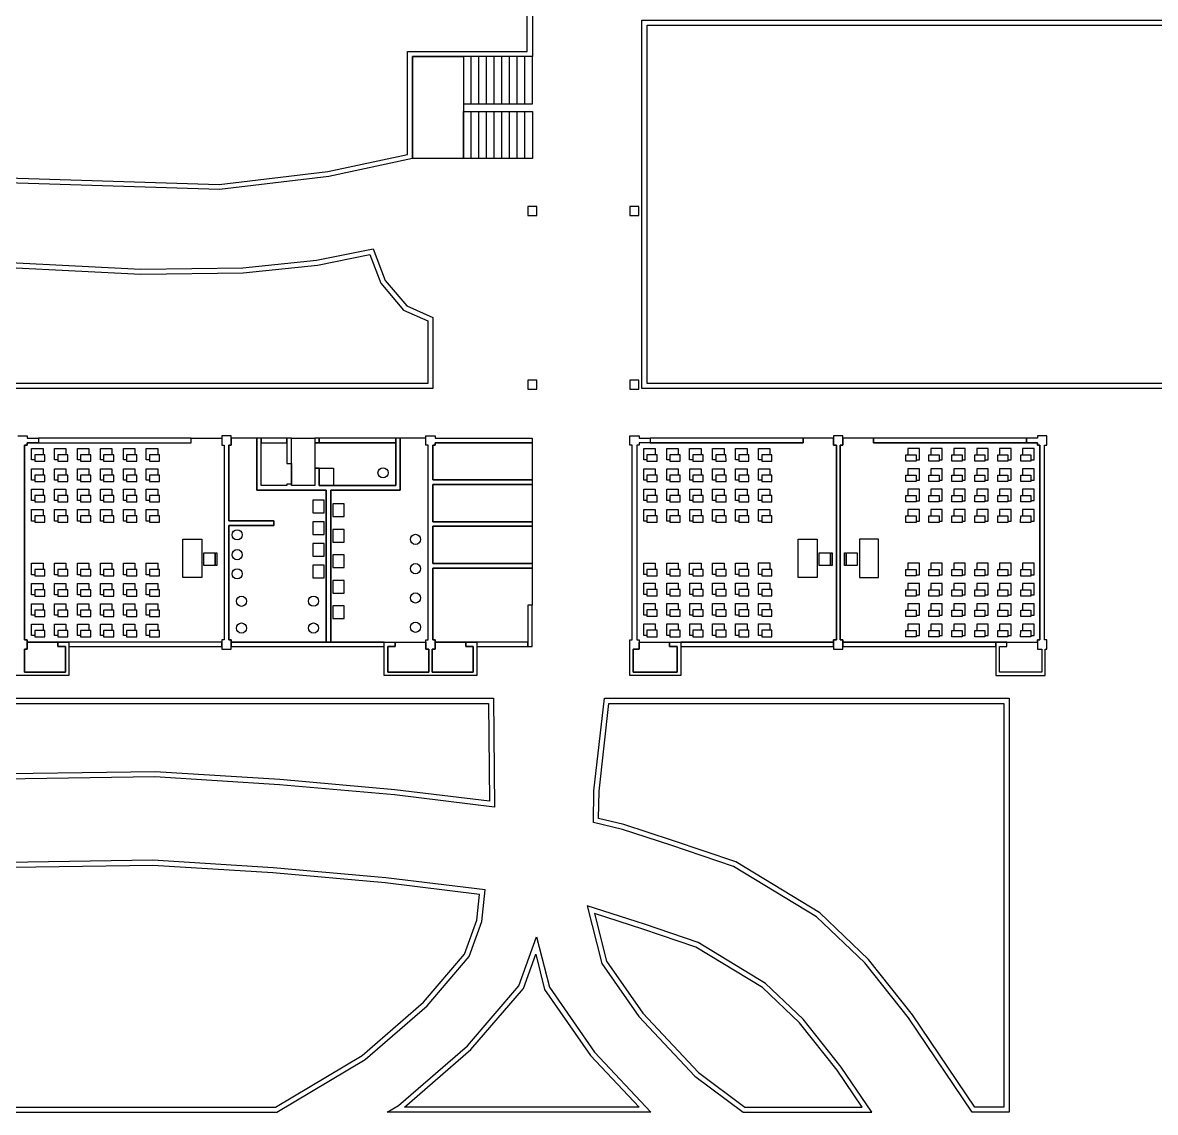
# Model space of a CAD drawing. Extents: x 1109 to 35175, y 5150 to 25743.
# Drawn here: x 19840 to 24284, y 11405 to 15679 of the extents above; entities that cross this region are included whole.
import ezdxf

# ---------------------------------------------------------------- set-up
doc = ezdxf.new("R2010")
doc.units = 0
doc.header["$MEASUREMENT"] = 0
for name, color, linetype in [('Chair', 142, 'CONTINUOUS'), ('Classrooms', 1, 'CONTINUOUS'), ('Furniture', 2, 'CONTINUOUS'), ('Stairs', 2, 'CONTINUOUS'), ('Storage', 40, 'CONTINUOUS'), ('Toilets', 40, 'CONTINUOUS'), ('Walls', 6, 'CONTINUOUS')]:
    doc.layers.add(name, color=color, linetype=linetype)

msp = doc.modelspace()

# ---------------------------------------------------------------- linework, layer by layer
at = {"layer": 'Chair'}
for points in [[(19887.1, 13964.6), (19874.6, 13964.6), (19874.6, 14009.6), (19919.6, 14009.6), (19919.6, 13984.6)], [(19977.1, 13964.6), (19964.6, 13964.6), (19964.6, 14009.6), (20009.6, 14009.6), (20009.6, 13984.6)], [(20067.1, 13964.6), (20054.6, 13964.6), (20054.6, 14009.6), (20099.6, 14009.6), (20099.6, 13984.6)], [(20157.1, 13964.6), (20144.6, 13964.6), (20144.6, 14009.6), (20189.6, 14009.6), (20189.6, 13984.6)], [(20247.1, 13964.6), (20234.6, 13964.6), (20234.6, 14009.6), (20279.6, 14009.6), (20279.6, 13984.6)], [(20337.1, 13964.6), (20324.6, 13964.6), (20324.6, 14009.6), (20369.6, 14009.6), (20369.6, 13984.6)], [(22289, 13964.6), (22276.5, 13964.6), (22276.5, 14009.6), (22321.5, 14009.6), (22321.5, 13984.6)], [(22379.1, 13964.6), (22366.5, 13964.6), (22366.5, 14009.6), (22411.5, 14009.6), (22411.5, 13984.6)], [(22469.1, 13964.6), (22456.5, 13964.6), (22456.5, 14009.6), (22501.5, 14009.6), (22501.5, 13984.6)], [(22559.1, 13964.6), (22546.5, 13964.6), (22546.5, 14009.6), (22591.5, 14009.6), (22591.5, 13984.6)], [(22649.1, 13964.6), (22636.5, 13964.6), (22636.5, 14009.6), (22681.5, 14009.6), (22681.5, 13984.6)], [(22739.1, 13964.6), (22726.5, 13964.6), (22726.5, 14009.6), (22771.5, 14009.6), (22771.5, 13984.6)], [(23345.2, 13964.5), (23357.7, 13964.5), (23357.7, 14009.5), (23312.7, 14009.5), (23312.7, 13984.5)], [(23435.2, 13964.5), (23447.7, 13964.5), (23447.7, 14009.5), (23402.7, 14009.5), (23402.7, 13984.5)], [(23525.2, 13964.5), (23537.7, 13964.5), (23537.7, 14009.5), (23492.7, 14009.5), (23492.7, 13984.5)], [(23615.2, 13964.5), (23627.7, 13964.5), (23627.7, 14009.5), (23582.7, 14009.5), (23582.7, 13984.5)], [(23705.2, 13964.5), (23717.7, 13964.5), (23717.7, 14009.5), (23672.7, 14009.5), (23672.7, 13984.5)], [(23795.2, 13964.6), (23807.7, 13964.6), (23807.7, 14009.6), (23762.7, 14009.6), (23762.7, 13984.6)], [(19887.1, 13884.6), (19874.6, 13884.6), (19874.6, 13929.6), (19919.6, 13929.6), (19919.6, 13904.6)], [(19977.1, 13884.6), (19964.6, 13884.6), (19964.6, 13929.6), (20009.6, 13929.6), (20009.6, 13904.6)], [(20067.1, 13884.6), (20054.6, 13884.6), (20054.6, 13929.6), (20099.6, 13929.6), (20099.6, 13904.6)], [(20157.1, 13884.6), (20144.6, 13884.6), (20144.6, 13929.6), (20189.6, 13929.6), (20189.6, 13904.6)], [(20247.1, 13884.6), (20234.6, 13884.6), (20234.6, 13929.6), (20279.6, 13929.6), (20279.6, 13904.6)], [(20337.1, 13884.6), (20324.6, 13884.6), (20324.6, 13929.6), (20369.6, 13929.6), (20369.6, 13904.6)], [(22289.1, 13884.7), (22276.6, 13884.7), (22276.6, 13929.7), (22321.6, 13929.7), (22321.6, 13904.7)], [(22379.1, 13884.6), (22366.6, 13884.6), (22366.6, 13929.6), (22411.6, 13929.6), (22411.6, 13904.6)], [(22469.1, 13884.6), (22456.6, 13884.6), (22456.6, 13929.6), (22501.6, 13929.6), (22501.6, 13904.6)], [(22559.1, 13884.6), (22546.6, 13884.6), (22546.6, 13929.6), (22591.6, 13929.6), (22591.6, 13904.6)], [(22649.1, 13884.6), (22636.6, 13884.6), (22636.6, 13929.6), (22681.6, 13929.6), (22681.6, 13904.6)], [(22739.1, 13884.6), (22726.6, 13884.6), (22726.6, 13929.6), (22771.6, 13929.6), (22771.6, 13904.6)], [(23345.2, 13884.5), (23357.7, 13884.5), (23357.7, 13929.5), (23312.7, 13929.5), (23312.7, 13904.5)], [(23435.2, 13884.5), (23447.7, 13884.5), (23447.7, 13929.5), (23402.7, 13929.5), (23402.7, 13904.5)], [(23525.2, 13884.5), (23537.7, 13884.5), (23537.7, 13929.5), (23492.7, 13929.5), (23492.7, 13904.5)], [(23615.2, 13884.5), (23627.7, 13884.5), (23627.7, 13929.5), (23582.7, 13929.5), (23582.7, 13904.5)], [(23705.2, 13884.5), (23717.7, 13884.5), (23717.7, 13929.5), (23672.7, 13929.5), (23672.7, 13904.5)], [(23795.2, 13884.7), (23807.7, 13884.7), (23807.7, 13929.7), (23762.7, 13929.7), (23762.7, 13904.7)], [(19887.1, 13804.6), (19874.6, 13804.6), (19874.6, 13849.6), (19919.6, 13849.6), (19919.6, 13824.6)], [(19977.1, 13804.6), (19964.6, 13804.6), (19964.6, 13849.6), (20009.6, 13849.6), (20009.6, 13824.6)], [(20067.1, 13804.6), (20054.6, 13804.6), (20054.6, 13849.6), (20099.6, 13849.6), (20099.6, 13824.6)], [(20157.1, 13804.6), (20144.6, 13804.6), (20144.6, 13849.6), (20189.6, 13849.6), (20189.6, 13824.6)], [(20247.1, 13804.6), (20234.6, 13804.6), (20234.6, 13849.6), (20279.6, 13849.6), (20279.6, 13824.6)], [(20337.1, 13804.6), (20324.6, 13804.6), (20324.6, 13849.6), (20369.6, 13849.6), (20369.6, 13824.6)], [(22289.1, 13804.7), (22276.6, 13804.7), (22276.6, 13849.7), (22321.6, 13849.7), (22321.6, 13824.7)], [(22379.1, 13804.6), (22366.6, 13804.6), (22366.6, 13849.6), (22411.6, 13849.6), (22411.6, 13824.6)], [(22469.1, 13804.6), (22456.6, 13804.6), (22456.6, 13849.6), (22501.6, 13849.6), (22501.6, 13824.6)], [(22559.1, 13804.6), (22546.6, 13804.6), (22546.6, 13849.6), (22591.6, 13849.6), (22591.6, 13824.6)], [(22649.1, 13804.6), (22636.6, 13804.6), (22636.6, 13849.6), (22681.6, 13849.6), (22681.6, 13824.6)], [(22739.1, 13804.6), (22726.6, 13804.6), (22726.6, 13849.6), (22771.6, 13849.6), (22771.6, 13824.6)], [(23345.2, 13804.5), (23357.7, 13804.5), (23357.7, 13849.5), (23312.7, 13849.5), (23312.7, 13824.5)], [(23435.2, 13804.5), (23447.7, 13804.5), (23447.7, 13849.5), (23402.7, 13849.5), (23402.7, 13824.5)], [(23525.2, 13804.5), (23537.7, 13804.5), (23537.7, 13849.5), (23492.7, 13849.5), (23492.7, 13824.5)], [(23615.2, 13804.5), (23627.7, 13804.5), (23627.7, 13849.5), (23582.7, 13849.5), (23582.7, 13824.5)], [(23705.2, 13804.5), (23717.7, 13804.5), (23717.7, 13849.5), (23672.7, 13849.5), (23672.7, 13824.5)], [(23795.2, 13804.7), (23807.7, 13804.7), (23807.7, 13849.7), (23762.7, 13849.7), (23762.7, 13824.7)], [(19887.1, 13724.6), (19874.6, 13724.6), (19874.6, 13769.6), (19919.6, 13769.6), (19919.6, 13744.6)], [(19977.1, 13724.6), (19964.6, 13724.6), (19964.6, 13769.6), (20009.6, 13769.6), (20009.6, 13744.6)], [(20067.1, 13724.6), (20054.6, 13724.6), (20054.6, 13769.6), (20099.6, 13769.6), (20099.6, 13744.6)], [(20157.1, 13724.6), (20144.6, 13724.6), (20144.6, 13769.6), (20189.6, 13769.6), (20189.6, 13744.6)], [(20247.1, 13724.6), (20234.6, 13724.6), (20234.6, 13769.6), (20279.6, 13769.6), (20279.6, 13744.6)], [(20337.1, 13724.6), (20324.6, 13724.6), (20324.6, 13769.6), (20369.6, 13769.6), (20369.6, 13744.6)], [(22289.1, 13724.7), (22276.6, 13724.7), (22276.6, 13769.7), (22321.6, 13769.7), (22321.6, 13744.7)], [(22379.1, 13724.6), (22366.6, 13724.6), (22366.6, 13769.6), (22411.6, 13769.6), (22411.6, 13744.6)], [(22469.1, 13724.6), (22456.6, 13724.6), (22456.6, 13769.6), (22501.6, 13769.6), (22501.6, 13744.6)], [(22559.1, 13724.6), (22546.6, 13724.6), (22546.6, 13769.6), (22591.6, 13769.6), (22591.6, 13744.6)], [(22649.1, 13724.6), (22636.6, 13724.6), (22636.6, 13769.6), (22681.6, 13769.6), (22681.6, 13744.6)], [(22739.1, 13724.6), (22726.6, 13724.6), (22726.6, 13769.6), (22771.6, 13769.6), (22771.6, 13744.6)], [(23345.1, 13724.5), (23357.7, 13724.5), (23357.7, 13769.5), (23312.7, 13769.5), (23312.7, 13744.5)], [(23435.1, 13724.5), (23447.7, 13724.5), (23447.7, 13769.5), (23402.7, 13769.5), (23402.7, 13744.5)], [(23525.1, 13724.5), (23537.7, 13724.5), (23537.7, 13769.5), (23492.7, 13769.5), (23492.7, 13744.5)], [(23615.1, 13724.5), (23627.7, 13724.5), (23627.7, 13769.5), (23582.7, 13769.5), (23582.7, 13744.5)], [(23705.1, 13724.5), (23717.7, 13724.5), (23717.7, 13769.5), (23672.7, 13769.5), (23672.7, 13744.5)], [(23795.1, 13724.7), (23807.7, 13724.7), (23807.7, 13769.7), (23762.7, 13769.7), (23762.7, 13744.7)], [(19887.1, 13514.1), (19874.6, 13514.1), (19874.6, 13559.1), (19919.6, 13559.1), (19919.6, 13534.1)], [(19977.1, 13514.1), (19964.6, 13514.1), (19964.6, 13559.1), (20009.6, 13559.1), (20009.6, 13534.1)], [(20067.1, 13514.1), (20054.6, 13514.1), (20054.6, 13559.1), (20099.6, 13559.1), (20099.6, 13534.1)], [(20157.1, 13514.1), (20144.6, 13514.1), (20144.6, 13559.1), (20189.6, 13559.1), (20189.6, 13534.1)], [(20247.1, 13514.1), (20234.6, 13514.1), (20234.6, 13559.1), (20279.6, 13559.1), (20279.6, 13534.1)], [(20337.1, 13514.2), (20324.6, 13514.2), (20324.6, 13559.2), (20369.6, 13559.2), (20369.6, 13534.2)], [(22289.1, 13515), (22276.5, 13515), (22276.5, 13560), (22321.5, 13560), (22321.5, 13535)], [(22379.1, 13515), (22366.5, 13515), (22366.5, 13560), (22411.5, 13560), (22411.5, 13535)], [(22469.1, 13515), (22456.5, 13515), (22456.5, 13560), (22501.5, 13560), (22501.5, 13535)], [(22559.1, 13515), (22546.5, 13515), (22546.5, 13560), (22591.5, 13560), (22591.5, 13535)], [(22649.1, 13515), (22636.5, 13515), (22636.5, 13560), (22681.5, 13560), (22681.5, 13535)], [(22739.1, 13515.1), (22726.5, 13515.1), (22726.5, 13560.1), (22771.5, 13560.1), (22771.5, 13535.1)], [(23345.2, 13514.1), (23357.7, 13514.1), (23357.7, 13559.1), (23312.7, 13559.1), (23312.7, 13534.1)], [(23435.2, 13514.1), (23447.7, 13514.1), (23447.7, 13559.1), (23402.7, 13559.1), (23402.7, 13534.1)], [(23525.2, 13514.1), (23537.7, 13514.1), (23537.7, 13559.1), (23492.7, 13559.1), (23492.7, 13534.1)], [(23615.2, 13514.1), (23627.7, 13514.1), (23627.7, 13559.1), (23582.7, 13559.1), (23582.7, 13534.1)], [(23705.2, 13514), (23717.7, 13514), (23717.7, 13559), (23672.7, 13559), (23672.7, 13534.1)], [(23795.2, 13514), (23807.7, 13514), (23807.7, 13559), (23762.7, 13559), (23762.7, 13534)], [(19887.1, 13435.1), (19874.6, 13435.1), (19874.6, 13480.1), (19919.6, 13480.1), (19919.6, 13455.1)], [(19977.1, 13435.1), (19964.6, 13435.1), (19964.6, 13480.1), (20009.6, 13480.1), (20009.6, 13455.1)], [(20067.1, 13435.1), (20054.6, 13435.1), (20054.6, 13480.1), (20099.6, 13480.1), (20099.6, 13455.1)], [(20157.1, 13435.1), (20144.6, 13435.1), (20144.6, 13480.1), (20189.6, 13480.1), (20189.6, 13455.1)], [(20247.1, 13435.1), (20234.6, 13435.1), (20234.6, 13480.1), (20279.6, 13480.1), (20279.6, 13455.1)], [(20337.1, 13435.1), (20324.6, 13435.1), (20324.6, 13480.1), (20369.6, 13480.1), (20369.6, 13455.1)], [(22289.1, 13436), (22276.6, 13436), (22276.6, 13481), (22321.6, 13481), (22321.6, 13456)], [(22379.1, 13436), (22366.6, 13436), (22366.6, 13481), (22411.6, 13481), (22411.6, 13456)], [(22469.1, 13436), (22456.6, 13436), (22456.6, 13481), (22501.6, 13481), (22501.6, 13456)], [(22559.1, 13436), (22546.6, 13436), (22546.6, 13481), (22591.6, 13481), (22591.6, 13456)], [(22649.1, 13436), (22636.6, 13436), (22636.6, 13481), (22681.6, 13481), (22681.6, 13456)], [(22739.1, 13436), (22726.6, 13436), (22726.6, 13481), (22771.6, 13481), (22771.6, 13456)], [(23345.2, 13435), (23357.7, 13435), (23357.7, 13480), (23312.7, 13480), (23312.7, 13455)], [(23435.2, 13435), (23447.7, 13435), (23447.7, 13480), (23402.7, 13480), (23402.7, 13455)], [(23525.2, 13435), (23537.7, 13435), (23537.7, 13480), (23492.7, 13480), (23492.7, 13455)], [(23615.2, 13435), (23627.7, 13435), (23627.7, 13480), (23582.7, 13480), (23582.7, 13455)], [(23705.2, 13435), (23717.7, 13435), (23717.7, 13480), (23672.7, 13480), (23672.7, 13455)], [(23795.2, 13435), (23807.7, 13435), (23807.7, 13480), (23762.7, 13480), (23762.7, 13455)], [(19887.1, 13355.1), (19874.6, 13355.1), (19874.6, 13400.1), (19919.6, 13400.1), (19919.6, 13375.1)], [(19977.1, 13355.1), (19964.6, 13355.1), (19964.6, 13400.1), (20009.6, 13400.1), (20009.6, 13375.1)], [(20067.1, 13355.1), (20054.6, 13355.1), (20054.6, 13400.1), (20099.6, 13400.1), (20099.6, 13375.1)], [(20157.1, 13355.1), (20144.6, 13355.1), (20144.6, 13400.1), (20189.6, 13400.1), (20189.6, 13375.1)], [(20247.1, 13355.1), (20234.6, 13355.1), (20234.6, 13400.1), (20279.6, 13400.1), (20279.6, 13375.1)], [(20337.1, 13355.1), (20324.6, 13355.1), (20324.6, 13400.1), (20369.6, 13400.1), (20369.6, 13375.1)], [(22289.1, 13356), (22276.6, 13356), (22276.6, 13401), (22321.6, 13401), (22321.6, 13376)], [(22379.1, 13356), (22366.6, 13356), (22366.6, 13401), (22411.6, 13401), (22411.6, 13376)], [(22469.1, 13356), (22456.6, 13356), (22456.6, 13401), (22501.6, 13401), (22501.6, 13376)], [(22559.1, 13356), (22546.6, 13356), (22546.6, 13401), (22591.6, 13401), (22591.6, 13376)], [(22649.1, 13356), (22636.6, 13356), (22636.6, 13401), (22681.6, 13401), (22681.6, 13376)], [(22739.1, 13356), (22726.6, 13356), (22726.6, 13401), (22771.6, 13401), (22771.6, 13376)], [(23345.2, 13355), (23357.7, 13355), (23357.7, 13400), (23312.7, 13400), (23312.7, 13375)], [(23435.2, 13355), (23447.7, 13355), (23447.7, 13400), (23402.7, 13400), (23402.7, 13375)], [(23525.2, 13355), (23537.7, 13355), (23537.7, 13400), (23492.7, 13400), (23492.7, 13375)], [(23615.2, 13355), (23627.7, 13355), (23627.7, 13400), (23582.7, 13400), (23582.7, 13375)], [(23705.2, 13355), (23717.7, 13355), (23717.7, 13400), (23672.7, 13400), (23672.7, 13375)], [(23795.2, 13355), (23807.7, 13355), (23807.7, 13400), (23762.7, 13400), (23762.7, 13375)], [(19887.1, 13275.1), (19874.6, 13275.1), (19874.6, 13320.1), (19919.6, 13320.1), (19919.6, 13295.1)], [(19977.1, 13275.1), (19964.6, 13275.1), (19964.6, 13320.1), (20009.6, 13320.1), (20009.6, 13295.1)], [(20067.1, 13275.1), (20054.6, 13275.1), (20054.6, 13320.1), (20099.6, 13320.1), (20099.6, 13295.1)], [(20157.1, 13275.1), (20144.6, 13275.1), (20144.6, 13320.1), (20189.6, 13320.1), (20189.6, 13295.1)], [(20247.1, 13275.1), (20234.6, 13275.1), (20234.6, 13320.1), (20279.6, 13320.1), (20279.6, 13295.1)], [(20337.1, 13275.1), (20324.6, 13275.1), (20324.6, 13320.1), (20369.6, 13320.1), (20369.6, 13295.1)], [(22289.1, 13276), (22276.6, 13276), (22276.6, 13321), (22321.6, 13321), (22321.6, 13296)], [(22379.1, 13276), (22366.6, 13276), (22366.6, 13321), (22411.6, 13321), (22411.6, 13296)], [(22469.1, 13276), (22456.6, 13276), (22456.6, 13321), (22501.6, 13321), (22501.6, 13296)], [(22559.1, 13276), (22546.6, 13276), (22546.6, 13321), (22591.6, 13321), (22591.6, 13296)], [(22649.1, 13276), (22636.6, 13276), (22636.6, 13321), (22681.6, 13321), (22681.6, 13296)], [(22739.1, 13276), (22726.6, 13276), (22726.6, 13321), (22771.6, 13321), (22771.6, 13296)], [(23345.1, 13275), (23357.7, 13275), (23357.7, 13320), (23312.7, 13320), (23312.7, 13295)], [(23435.1, 13275), (23447.7, 13275), (23447.7, 13320), (23402.7, 13320), (23402.7, 13295)], [(23525.1, 13275), (23537.7, 13275), (23537.7, 13320), (23492.7, 13320), (23492.7, 13295)], [(23615.1, 13275), (23627.7, 13275), (23627.7, 13320), (23582.7, 13320), (23582.7, 13295)], [(23705.1, 13275), (23717.7, 13275), (23717.7, 13320), (23672.7, 13320), (23672.7, 13295)], [(23795.1, 13275), (23807.7, 13275), (23807.7, 13320), (23762.7, 13320), (23762.7, 13295)]]:
    msp.add_lwpolyline(points, dxfattribs=at)
for points in [[(20551, 13600.2), (20593.2, 13600.2), (20593.2, 13549.9), (20551, 13549.9)], [(20596.1, 13600.3), (20601.5, 13600.3), (20601.5, 13549.9), (20596.1, 13549.9)], [(22965, 13600.2), (23007.2, 13600.2), (23007.2, 13549.9), (22965, 13549.9)], [(23010.2, 13600.2), (23015.5, 13600.2), (23015.5, 13549.9), (23010.2, 13549.9)], [(23063.6, 13600.2), (23068.9, 13600.2), (23068.9, 13549.9), (23063.6, 13549.9)], [(23071.9, 13600.2), (23114.1, 13600.2), (23114.1, 13549.9), (23071.9, 13549.9)]]:
    msp.add_lwpolyline(points, close=True, dxfattribs=at)
at = {"layer": 'Classrooms'}
for points in [[(20501.3, 14032), (20501.3, 14050), (20621.3, 14050), (20621.3, 14022.6), (20630.6, 14022.6), (20630.6, 13259.2), (20621.3, 13259.2), (20621.3, 13249.9), (19857.8, 13249.9), (19857.8, 13259.2), (19846.6, 13259.2), (19846.6, 14022.6), (19857.8, 14022.6), (19857.8, 14032), (20501.3, 14032)], [(23021.3, 13249.9), (23021.3, 13259.2), (23032.5, 13259.2), (23032.5, 14022.7), (23021.3, 14022.7), (23021.3, 14050), (22901.3, 14050), (22901.3, 14032), (22257.8, 14032), (22257.8, 14022.7), (22248.6, 14022.7), (22248.6, 13259.2), (22257.8, 13259.2), (22257.8, 13249.9), (23021.3, 13249.9)], [(23057.8, 13249.9), (23821.2, 13249.9), (23821.2, 13259.2), (23830.5, 13259.2), (23830.5, 14022.6), (23821.3, 14022.6), (23821.3, 14032), (23177.8, 14032), (23177.8, 14050), (23057.8, 14050), (23057.8, 14022.6), (23046.6, 14022.6), (23046.6, 13259.2), (23057.8, 13259.2), (23057.8, 13249.9)]]:
    msp.add_lwpolyline(points, dxfattribs=at)
at = {"layer": 'Furniture'}
for points in [[(19887.1, 13959.6), (19927.1, 13959.6), (19927.1, 13984.6), (19887.1, 13984.6)], [(19977.1, 13959.6), (20017.1, 13959.6), (20017.1, 13984.6), (19977.1, 13984.6)], [(20067.1, 13959.6), (20107.1, 13959.6), (20107.1, 13984.6), (20067.1, 13984.6)], [(20157.1, 13959.6), (20197.1, 13959.6), (20197.1, 13984.6), (20157.1, 13984.6)], [(20247.1, 13959.6), (20287.1, 13959.6), (20287.1, 13984.6), (20247.1, 13984.6)], [(20337.1, 13959.6), (20377.1, 13959.6), (20377.1, 13984.6), (20337.1, 13984.6)], [(22289.1, 13959.6), (22329.1, 13959.6), (22329, 13984.6), (22289.1, 13984.6)], [(22379.1, 13959.6), (22419.1, 13959.6), (22419, 13984.6), (22379.1, 13984.6)], [(22469.1, 13959.6), (22509.1, 13959.6), (22509, 13984.6), (22469.1, 13984.6)], [(22559.1, 13959.6), (22599.1, 13959.6), (22599, 13984.6), (22559.1, 13984.6)], [(22649.1, 13959.6), (22689.1, 13959.6), (22689, 13984.6), (22649.1, 13984.6)], [(22739.1, 13959.6), (22779.1, 13959.6), (22779, 13984.6), (22739.1, 13984.6)], [(23345.2, 13959.5), (23305.2, 13959.5), (23305.2, 13984.5), (23345.2, 13984.5)], [(23435.2, 13959.5), (23395.2, 13959.5), (23395.2, 13984.5), (23435.2, 13984.5)], [(23525.2, 13959.5), (23485.2, 13959.5), (23485.2, 13984.5), (23525.2, 13984.5)], [(23615.2, 13959.5), (23575.2, 13959.5), (23575.2, 13984.5), (23615.2, 13984.5)], [(23705.2, 13959.5), (23665.2, 13959.5), (23665.2, 13984.5), (23705.2, 13984.5)], [(23795.2, 13959.5), (23755.2, 13959.5), (23755.2, 13984.5), (23795.2, 13984.5)], [(19887.1, 13879.6), (19927.1, 13879.6), (19927.1, 13904.6), (19887.1, 13904.6)], [(19977.1, 13879.6), (20017.1, 13879.6), (20017.1, 13904.6), (19977.1, 13904.6)], [(20067.1, 13879.6), (20107.1, 13879.6), (20107.1, 13904.6), (20067.1, 13904.6)], [(20157.1, 13879.6), (20197.1, 13879.6), (20197.1, 13904.6), (20157.1, 13904.6)], [(20247.1, 13879.6), (20287.1, 13879.6), (20287.1, 13904.6), (20247.1, 13904.6)], [(20337.1, 13879.6), (20377.1, 13879.6), (20377.1, 13904.6), (20337.1, 13904.6)], [(22289.1, 13879.6), (22329.1, 13879.6), (22329.1, 13904.6), (22289.1, 13904.6)], [(22379.1, 13879.6), (22419.1, 13879.6), (22419.1, 13904.6), (22379.1, 13904.6)], [(22469.1, 13879.6), (22509.1, 13879.6), (22509.1, 13904.6), (22469.1, 13904.6)], [(22559.1, 13879.6), (22599.1, 13879.6), (22599.1, 13904.6), (22559.1, 13904.6)], [(22649.1, 13879.6), (22689.1, 13879.6), (22689.1, 13904.6), (22649.1, 13904.6)], [(22739.1, 13879.6), (22779.1, 13879.6), (22779.1, 13904.6), (22739.1, 13904.6)], [(23345.2, 13879.5), (23305.2, 13879.5), (23305.2, 13904.5), (23345.2, 13904.5)], [(23435.2, 13879.5), (23395.2, 13879.5), (23395.2, 13904.5), (23435.2, 13904.5)], [(23525.2, 13879.5), (23485.2, 13879.5), (23485.2, 13904.5), (23525.2, 13904.5)], [(23615.2, 13879.5), (23575.2, 13879.5), (23575.2, 13904.5), (23615.2, 13904.5)], [(23705.2, 13879.5), (23665.2, 13879.5), (23665.2, 13904.5), (23705.2, 13904.5)], [(23795.2, 13879.5), (23755.2, 13879.5), (23755.2, 13904.5), (23795.2, 13904.5)], [(19887.1, 13799.6), (19927.1, 13799.6), (19927.1, 13824.6), (19887.1, 13824.6)], [(19977.1, 13799.6), (20017.1, 13799.6), (20017.1, 13824.6), (19977.1, 13824.6)], [(20067.1, 13799.6), (20107.1, 13799.6), (20107.1, 13824.6), (20067.1, 13824.6)], [(20157.1, 13799.6), (20197.1, 13799.6), (20197.1, 13824.6), (20157.1, 13824.6)], [(20247.1, 13799.6), (20287.1, 13799.6), (20287.1, 13824.6), (20247.1, 13824.6)], [(20337.1, 13799.6), (20377.1, 13799.6), (20377.1, 13824.6), (20337.1, 13824.6)], [(22289.1, 13799.6), (22329.1, 13799.6), (22329.1, 13824.6), (22289.1, 13824.6)], [(22379.1, 13799.6), (22419.1, 13799.6), (22419.1, 13824.6), (22379.1, 13824.6)], [(22469.1, 13799.6), (22509.1, 13799.6), (22509.1, 13824.6), (22469.1, 13824.6)], [(22559.1, 13799.6), (22599.1, 13799.6), (22599.1, 13824.6), (22559.1, 13824.6)], [(22649.1, 13799.6), (22689.1, 13799.6), (22689.1, 13824.6), (22649.1, 13824.6)], [(22739.1, 13799.6), (22779.1, 13799.6), (22779.1, 13824.6), (22739.1, 13824.6)], [(23345.2, 13799.5), (23305.2, 13799.5), (23305.2, 13824.5), (23345.2, 13824.5)], [(23435.2, 13799.5), (23395.2, 13799.5), (23395.2, 13824.5), (23435.2, 13824.5)], [(23525.2, 13799.5), (23485.2, 13799.5), (23485.2, 13824.5), (23525.2, 13824.5)], [(23615.2, 13799.5), (23575.2, 13799.5), (23575.2, 13824.5), (23615.2, 13824.5)], [(23705.2, 13799.5), (23665.2, 13799.5), (23665.2, 13824.5), (23705.2, 13824.5)], [(23795.2, 13799.5), (23755.2, 13799.5), (23755.2, 13824.5), (23795.2, 13824.5)], [(19887.1, 13719.6), (19927.1, 13719.6), (19927.1, 13744.6), (19887.1, 13744.6)], [(19977.1, 13719.6), (20017.1, 13719.6), (20017.1, 13744.6), (19977.1, 13744.6)], [(20067.1, 13719.6), (20107.1, 13719.6), (20107.1, 13744.6), (20067.1, 13744.6)], [(20157.1, 13719.6), (20197.1, 13719.6), (20197.1, 13744.6), (20157.1, 13744.6)], [(20247.1, 13719.6), (20287.1, 13719.6), (20287.1, 13744.6), (20247.1, 13744.6)], [(20337.1, 13719.6), (20377.1, 13719.6), (20377.1, 13744.6), (20337.1, 13744.6)], [(22289.1, 13719.6), (22329.1, 13719.6), (22329.1, 13744.6), (22289.1, 13744.6)], [(22379.1, 13719.6), (22419.1, 13719.6), (22419.1, 13744.6), (22379.1, 13744.6)], [(22469.1, 13719.6), (22509.1, 13719.6), (22509.1, 13744.6), (22469.1, 13744.6)], [(22559.1, 13719.6), (22599.1, 13719.6), (22599.1, 13744.6), (22559.1, 13744.6)], [(22649.1, 13719.6), (22689.1, 13719.6), (22689.1, 13744.6), (22649.1, 13744.6)], [(22739.1, 13719.6), (22779.1, 13719.6), (22779.1, 13744.6), (22739.1, 13744.6)], [(23345.1, 13719.5), (23305.2, 13719.5), (23305.2, 13744.5), (23345.1, 13744.5)], [(23435.1, 13719.5), (23395.1, 13719.5), (23395.2, 13744.5), (23435.1, 13744.5)], [(23525.1, 13719.5), (23485.1, 13719.5), (23485.2, 13744.5), (23525.1, 13744.5)], [(23615.1, 13719.5), (23575.1, 13719.5), (23575.2, 13744.5), (23615.1, 13744.5)], [(23705.1, 13719.5), (23665.1, 13719.5), (23665.2, 13744.5), (23705.1, 13744.5)], [(23795.1, 13719.5), (23755.1, 13719.5), (23755.2, 13744.5), (23795.1, 13744.5)], [(20542.8, 13503.1), (20467.8, 13503.1), (20467.8, 13653.1), (20542.8, 13653.1)], [(22956.9, 13503.1), (22881.9, 13503.1), (22881.9, 13653.1), (22956.9, 13653.1)], [(23122.3, 13503.1), (23197.3, 13503.1), (23197.3, 13653.1), (23122.3, 13653.1)], [(19887.1, 13509.1), (19927.1, 13509.1), (19927.1, 13534.1), (19887.1, 13534.1)], [(19977.1, 13509.1), (20017.1, 13509.1), (20017.1, 13534.1), (19977.1, 13534.1)], [(20067.1, 13509.1), (20107.1, 13509.1), (20107.1, 13534.1), (20067.1, 13534.1)], [(20157.1, 13509.1), (20197.1, 13509.1), (20197.1, 13534.1), (20157.1, 13534.1)], [(20247.1, 13509.1), (20287.1, 13509.1), (20287.1, 13534.1), (20247.1, 13534.1)], [(20337.1, 13509.2), (20377.1, 13509.2), (20377.1, 13534.2), (20337.1, 13534.2)], [(22289.1, 13510), (22329.1, 13510), (22329.1, 13535), (22289.1, 13535)], [(22379.1, 13510), (22419.1, 13510), (22419.1, 13535), (22379.1, 13535)], [(22469.1, 13510), (22509.1, 13510), (22509.1, 13535), (22469.1, 13535)], [(22559.1, 13510), (22599.1, 13510), (22599.1, 13535), (22559.1, 13535)], [(22649.1, 13510), (22689.1, 13510), (22689.1, 13535), (22649.1, 13535)], [(22739.1, 13510.1), (22779.1, 13510.1), (22779.1, 13535.1), (22739.1, 13535.1)], [(23345.2, 13509.1), (23305.2, 13509.1), (23305.2, 13534.1), (23345.2, 13534.1)], [(23435.2, 13509.1), (23395.2, 13509.1), (23395.2, 13534.1), (23435.2, 13534.1)], [(23525.2, 13509.1), (23485.2, 13509.1), (23485.2, 13534.1), (23525.2, 13534.1)], [(23615.2, 13509.1), (23575.2, 13509.1), (23575.2, 13534.1), (23615.2, 13534.1)], [(23705.2, 13509.1), (23665.2, 13509.1), (23665.2, 13534.1), (23705.2, 13534.1)], [(23795.2, 13509), (23755.2, 13509), (23755.2, 13534), (23795.2, 13534)], [(19887.1, 13430.1), (19927.1, 13430.1), (19927.1, 13455.1), (19887.1, 13455.1)], [(19977.1, 13430.1), (20017.1, 13430.1), (20017.1, 13455.1), (19977.1, 13455.1)], [(20067.1, 13430.1), (20107.1, 13430.1), (20107.1, 13455.1), (20067.1, 13455.1)], [(20157.1, 13430.1), (20197.1, 13430.1), (20197.1, 13455.1), (20157.1, 13455.1)], [(20247.1, 13430.1), (20287.1, 13430.1), (20287.1, 13455.1), (20247.1, 13455.1)], [(20337.1, 13430.1), (20377.1, 13430.1), (20377.1, 13455.1), (20337.1, 13455.1)], [(22289.1, 13431), (22329.1, 13431), (22329.1, 13456), (22289.1, 13456)], [(22379.1, 13431), (22419.1, 13431), (22419.1, 13456), (22379.1, 13456)], [(22469.1, 13431), (22509.1, 13431), (22509.1, 13456), (22469.1, 13456)], [(22559.1, 13431), (22599.1, 13431), (22599.1, 13456), (22559.1, 13456)], [(22649.1, 13431), (22689.1, 13431), (22689.1, 13456), (22649.1, 13456)], [(22739.1, 13431), (22779.1, 13431), (22779.1, 13456), (22739.1, 13456)], [(23345.2, 13430), (23305.2, 13430), (23305.2, 13455), (23345.2, 13455)], [(23435.2, 13430), (23395.2, 13430), (23395.2, 13455), (23435.2, 13455)], [(23525.2, 13430), (23485.2, 13430), (23485.2, 13455), (23525.2, 13455)], [(23615.2, 13430), (23575.2, 13430), (23575.2, 13455), (23615.2, 13455)], [(23705.2, 13430), (23665.2, 13430), (23665.2, 13455), (23705.2, 13455)], [(23795.2, 13430), (23755.2, 13430), (23755.2, 13455), (23795.2, 13455)], [(19887.1, 13350.1), (19927.1, 13350.1), (19927.1, 13375.1), (19887.1, 13375.1)], [(19977.1, 13350.1), (20017.1, 13350.1), (20017.1, 13375.1), (19977.1, 13375.1)], [(20067.1, 13350.1), (20107.1, 13350.1), (20107.1, 13375.1), (20067.1, 13375.1)], [(20157.1, 13350.1), (20197.1, 13350.1), (20197.1, 13375.1), (20157.1, 13375.1)], [(20247.1, 13350.1), (20287.1, 13350.1), (20287.1, 13375.1), (20247.1, 13375.1)], [(20337.1, 13350.1), (20377.1, 13350.1), (20377.1, 13375.1), (20337.1, 13375.1)], [(22289.1, 13351), (22329.1, 13351), (22329.1, 13376), (22289.1, 13376)], [(22379.1, 13351), (22419.1, 13351), (22419.1, 13376), (22379.1, 13376)], [(22469.1, 13351), (22509.1, 13351), (22509.1, 13376), (22469.1, 13376)], [(22559.1, 13351), (22599.1, 13351), (22599.1, 13376), (22559.1, 13376)], [(22649.1, 13351), (22689.1, 13351), (22689.1, 13376), (22649.1, 13376)], [(22739.1, 13351), (22779.1, 13351), (22779.1, 13376), (22739.1, 13376)], [(23345.2, 13350), (23305.2, 13350), (23305.2, 13375), (23345.2, 13375)], [(23435.2, 13350), (23395.2, 13350), (23395.2, 13375), (23435.2, 13375)], [(23525.2, 13350), (23485.2, 13350), (23485.2, 13375), (23525.2, 13375)], [(23615.2, 13350), (23575.2, 13350), (23575.2, 13375), (23615.2, 13375)], [(23705.2, 13350), (23665.2, 13350), (23665.2, 13375), (23705.2, 13375)], [(23795.2, 13350), (23755.2, 13350), (23755.2, 13375), (23795.2, 13375)], [(19887.1, 13270.1), (19927.1, 13270.1), (19927.1, 13295.1), (19887.1, 13295.1)], [(19977.1, 13270.1), (20017.1, 13270.1), (20017.1, 13295.1), (19977.1, 13295.1)], [(20067.1, 13270.1), (20107.1, 13270.1), (20107.1, 13295.1), (20067.1, 13295.1)], [(20157.1, 13270.1), (20197.1, 13270.1), (20197.1, 13295.1), (20157.1, 13295.1)], [(20247.1, 13270.1), (20287.1, 13270.1), (20287.1, 13295.1), (20247.1, 13295.1)], [(20337.1, 13270.1), (20377.1, 13270.1), (20377.1, 13295.1), (20337.1, 13295.1)], [(22289.1, 13271), (22329.1, 13271), (22329.1, 13296), (22289.1, 13296)], [(22379.1, 13271), (22419.1, 13271), (22419.1, 13296), (22379.1, 13296)], [(22469.1, 13271), (22509.1, 13271), (22509.1, 13296), (22469.1, 13296)], [(22559.1, 13271), (22599.1, 13271), (22599.1, 13296), (22559.1, 13296)], [(22649.1, 13271), (22689.1, 13271), (22689.1, 13296), (22649.1, 13296)], [(22739.1, 13271), (22779.1, 13271), (22779.1, 13296), (22739.1, 13296)], [(23345.1, 13270), (23305.1, 13270), (23305.2, 13295), (23345.1, 13295)], [(23435.1, 13270), (23395.1, 13270), (23395.2, 13295), (23435.1, 13295)], [(23525.1, 13270), (23485.1, 13270), (23485.2, 13295), (23525.1, 13295)], [(23615.1, 13270), (23575.1, 13270), (23575.2, 13295), (23615.1, 13295)], [(23705.1, 13270), (23665.1, 13270), (23665.2, 13295), (23705.1, 13295)], [(23795.1, 13270), (23755.1, 13270), (23755.2, 13295), (23795.1, 13295)]]:
    msp.add_lwpolyline(points, close=True, dxfattribs=at)
at = {"layer": 'Stairs'}
for p, q in [((21599.6, 15361.3), (21599.6, 15546.1)), ((21629.6, 15361.3), (21629.6, 15546.1)), ((21659.6, 15361.3), (21659.6, 15546.1)), ((21689.6, 15361.3), (21689.6, 15546.1)), ((21719.6, 15361.3), (21719.6, 15546.1)), ((21749.6, 15361.3), (21749.6, 15546.1)), ((21779.6, 15361.3), (21779.6, 15546.1)), ((21809.6, 15361.3), (21809.6, 15546.1)), ((21599.6, 15146.1), (21599.6, 15331.3)), ((21629.6, 15146.1), (21629.6, 15331.3)), ((21659.6, 15146.1), (21659.6, 15331.3)), ((21689.6, 15146.1), (21689.6, 15331.3)), ((21719.6, 15146.1), (21719.6, 15331.3)), ((21749.6, 15146.1), (21749.6, 15331.3)), ((21779.6, 15146.1), (21779.6, 15331.3)), ((21809.6, 15146.1), (21809.6, 15331.3))]:
    msp.add_line(p, q, dxfattribs=at)
for points in [[(21369.6, 15546.1), (21569.6, 15546.1), (21569.6, 15146.1), (21369.6, 15146.1)], [(21569.6, 15361.3), (21839.6, 15361.3), (21839.6, 15546.1), (21569.6, 15546.1)], [(21569.6, 15331.3), (21839.6, 15331.3), (21839.6, 15146.1), (21569.6, 15146.1)]]:
    msp.add_lwpolyline(points, close=True, dxfattribs=at)
at = {"layer": 'Storage'}
for points in [[(20875.8, 13869.7), (20875.8, 13863.7), (20775.8, 13863.7), (20775.8, 14032), (20782.3, 14032), (20875.8, 14032), (20875.8, 13949.7), (20893.8, 13949.7), (20893.8, 13869.7)], [(21839.2, 13885.9), (21448.6, 13885.9), (21448.6, 14022.6), (21457.8, 14022.6), (21457.8, 14032), (21839.2, 14031.9)], [(21839.2, 13721.9), (21448.6, 13721.9), (21448.6, 13867.9), (21839.2, 13867.9)], [(21839.2, 13557.9), (21448.6, 13557.9), (21448.6, 13703.9), (21839.2, 13703.9)], [(21421.3, 13249.9), (21421.3, 13222.6), (21432.6, 13222.6), (21432.6, 13132.3), (21271.8, 13132.3), (21271.8, 13231.9), (21301.3, 13231.9), (21301.3, 13249.9)], [(23821.2, 13249.9), (23821.2, 13222.6), (23837.6, 13222.6), (23837.6, 13132.3), (23671.8, 13132.3), (23671.8, 13231.9), (23701.2, 13231.9), (23701.2, 13249.9)]]:
    msp.add_lwpolyline(points, close=True, dxfattribs=at)
for points in [[(21821.2, 13394.9), (21821.2, 13249.9), (21814.8, 13249.9), (21621.3, 13249.9), (21577.8, 13249.9), (21457.8, 13249.9), (21457.8, 13259.2), (21448.6, 13259.2), (21448.6, 13539.9), (21839.2, 13539.9), (21839.2, 13394.9), (21821.2, 13394.9)], [(19977.8, 13231.9), (20007.3, 13231.9), (20007.3, 13132.3), (19846.6, 13132.3), (19846.6, 13222.6), (19857.8, 13222.6), (19857.8, 13249.9), (19977.8, 13249.9), (19977.8, 13231.9)], [(21577.8, 13231.9), (21607.3, 13231.9), (21607.3, 13132.3), (21446.6, 13132.3), (21446.6, 13222.6), (21457.8, 13222.6), (21457.8, 13249.9), (21577.8, 13249.9), (21577.8, 13231.9)], [(22377.8, 13231.9), (22407.3, 13231.9), (22407.3, 13132.3), (22235.3, 13132.3), (22235.3, 13222.6), (22257.8, 13222.6), (22257.8, 13249.9), (22377.8, 13249.9), (22377.8, 13231.9)]]:
    msp.add_lwpolyline(points, dxfattribs=at)
at = {"layer": 'Toilets'}
for points in [[(20657.8, 14049.9), (20657.8, 14022.6), (20648.6, 14022.6), (20648.6, 13725.7), (20824.6, 13725.7), (20824.6, 13707.7), (20648.6, 13707.7), (20648.6, 13259.2), (20657.8, 13259.2), (20657.8, 13249.9), (21030.6, 13249.9), (21030.6, 13249.9), (21030.6, 13845.7), (20757.8, 13845.7), (20757.8, 14049.9)], [(20893.8, 14049.9), (20985.3, 14049.9), (20985.3, 13863.7), (20893.8, 13863.7)], [(20985.3, 14032), (20985.3, 13931.9), (21003.3, 13931.9), (21003.3, 13863.7), (21303.3, 13863.7), (21303.3, 14032)], [(21003.3, 13931.9), (21059, 13931.9), (21059, 13863.7), (21003.3, 13863.7)], [(20978.6, 13756.8), (21022.6, 13756.8), (21022.6, 13806.8), (20978.6, 13806.8)], [(20978.6, 13671.8), (21022.6, 13671.8), (21022.6, 13721.8), (20978.6, 13721.8)], [(20978.6, 13586.8), (21022.6, 13586.8), (21022.6, 13636.8), (20978.6, 13636.8)], [(20978.6, 13501.8), (21022.6, 13501.8), (21022.6, 13551.8), (20978.6, 13551.8)]]:
    msp.add_lwpolyline(points, close=True, dxfattribs=at)
msp.add_lwpolyline([(21430.6, 14022.6), (21421.3, 14022.6), (21421.3, 14049.9), (21321.3, 14049.9), (21321.3, 13845.7), (21048.6, 13845.7), (21048.6, 13249.9), (21421.3, 13249.9), (21421.3, 13259.2), (21430.6, 13259.2), (21430.6, 14022.6)], dxfattribs=at)
at = {"layer": 'Toilets', "elevation": 0}
for points in [[(21056.6, 13741.8), (21100.6, 13741.8), (21100.6, 13791.8), (21056.6, 13791.8)], [(21056.6, 13641.8), (21100.6, 13641.8), (21100.6, 13691.8), (21056.6, 13691.8)], [(21056.6, 13541.8), (21100.6, 13541.8), (21100.6, 13591.8), (21056.6, 13591.8)], [(21056.6, 13441.8), (21100.6, 13441.8), (21100.6, 13491.8), (21056.6, 13491.8)], [(21056.6, 13341.8), (21100.6, 13341.8), (21100.6, 13391.8), (21056.6, 13391.8)]]:
    msp.add_lwpolyline(points, close=True, dxfattribs=at)
at = {"layer": 'Toilets'}
for centre in [(21253.4, 13913.8), (20681.2, 13670.2), (21380.8, 13652.8), (20681.2, 13592.7), (21380.8, 13537.8), (20681.2, 13517.7), (20698.3, 13409.9), (20980.8, 13410), (21380.8, 13422.8), (20698.3, 13304.9), (20980.8, 13305), (21380.8, 13307.8)]:
    msp.add_circle(centre, 19.9, dxfattribs=at)
at = {"layer": 'Walls'}
for points in [[(21686.8, 13029.2), (21691.1, 12602.6), (21298.1, 12650.9), (20846.8, 12690.5), (20358.5, 12721.1), (19593.9, 12709.9), (19144.1, 12665), (18570.5, 12530.2), (17939.7, 12354.6), (17299.8, 12058.5), (16838.8, 11732.8), (16462.7, 11405.3), (15752.5, 11405.3), (15752.5, 16131.1)], [(16931.3, 15784.3), (17480.5, 15593.5), (18064.9, 15441.6), (18786.7, 15247.2), (19245.4, 15148.5), (19820.9, 15069.7), (20610.5, 15044.5), (21037.2, 15095.8), (21349.6, 15162.3), (21349.6, 15566.1), (21819.6, 15566.1), (21819.6, 15774.2)], [(21839.6, 15794.2), (21839.6, 15546.1), (21369.6, 15546.1), (21369.6, 15146.1)], [(21369.6, 15146.1), (21040.5, 15076), (20611.4, 15024.5), (19819.3, 15049.7), (19241.9, 15128.8), (18782, 15227.7), (18059.7, 15422.3), (17474.7, 15574.3), (16923.4, 15765.9)], [(16317.4, 15728), (16800, 15478.6), (17384.1, 15275.6), (17980, 15120.8), (18708.6, 14924.5), (19187.9, 14821.4), (19790, 14739), (20303.7, 14712.5), (20703.5, 14717.8), (20993, 14747.9), (21214.5, 14792.4), (21262, 14668.4), (21346.5, 14568.2), (21448.6, 14522.9), (21448.6, 14243.9), (16521.3, 14243.9), (16521.3, 13029.2), (21686.8, 13029.2)], [(19788.2, 14719), (20303.3, 14692.5), (20704.7, 14697.8), (20996, 14728.1), (21201.9, 14769.5), (21244.6, 14658.1), (21334.2, 14551.8), (21428.6, 14509.9), (21428.6, 14263.9), (16501.3, 14263.9)], [(19821.3, 14059.2), (19857.8, 14059.2), (19857.8, 14050), (19901.3, 14050), (19901.3, 14032), (19857.8, 14032), (19857.8, 14022.6), (19846.6, 14022.6), (19846.6, 13259.2), (19857.8, 13259.2), (19857.8, 13222.6), (19846.6, 13222.6), (19846.6, 13132.3), (20007.3, 13132.3), (20007.3, 13231.9), (19977.8, 13231.9), (19977.8, 13249.9), (20021.3, 13249.9), (20021.3, 13118.3), (19657.8, 13118.3)], [(20657.8, 14059.2), (20621.3, 14059.2), (20621.3, 14022.6), (20630.6, 14022.6), (20630.6, 13259.2), (20621.3, 13259.2), (20621.3, 13222.6), (20657.8, 13222.6), (20657.8, 13259.2), (20648.6, 13259.2), (20648.6, 13707.7), (20824.6, 13707.7), (20824.6, 13725.7), (20648.6, 13725.7), (20648.6, 14022.6), (20657.8, 14022.6), (20657.8, 14059.2)], [(21421.3, 14022.6), (21421.3, 14022.6), (21421.3, 14059.2), (21457.8, 14059.2), (21457.8, 14050), (21839.2, 14049.9), (21839.2, 14031.9), (21457.8, 14032), (21457.8, 14022.6), (21448.6, 14022.6), (21448.6, 13885.9), (21839.2, 13885.9), (21839.2, 13867.9), (21448.6, 13867.9), (21448.6, 13721.9), (21839.2, 13721.9), (21839.2, 13703.9), (21448.6, 13703.9), (21448.6, 13557.9), (21839.2, 13557.9), (21839.2, 13539.9), (21448.6, 13539.9), (21448.6, 13259.2), (21457.8, 13259.2), (21457.8, 13222.6), (21446.6, 13222.6), (21446.6, 13132.3), (21607.3, 13132.3), (21607.3, 13231.9), (21577.8, 13231.9), (21577.8, 13249.9), (21621.3, 13249.9), (21621.3, 13118.3), (21257.8, 13118.3), (21257.9, 13249.9), (21301.3, 13249.9), (21301.3, 13231.9), (21271.8, 13231.9), (21271.8, 13132.3), (21432.6, 13132.3), (21432.6, 13222.6), (21421.3, 13222.6), (21421.3, 13259.2), (21430.6, 13259.2), (21430.6, 14022.6), (21421.3, 14022.6)], [(22407.3, 13231.9), (22377.8, 13231.9), (22377.8, 13249.9), (22421.3, 13249.9), (22421.3, 13118.3), (22221.3, 13118.3), (22221.3, 13259.2), (22230.5, 13259.2), (22230.5, 14022.6), (22221.3, 14022.6), (22221.3, 14059.2), (22257.8, 14059.2), (22257.8, 14050), (22301.3, 14050), (22301.3, 14032), (22257.8, 14032), (22257.8, 14022.6), (22248.6, 14022.6), (22248.6, 13259.2), (22257.8, 13259.2), (22257.8, 13222.6), (22235.3, 13222.6), (22235.3, 13132.3), (22407.3, 13132.3), (22407.3, 13231.9)], [(23057.8, 14059.2), (23021.3, 14059.2), (23021.3, 14022.6), (23032.5, 14022.6), (23032.5, 13259.2), (23021.3, 13259.2), (23021.3, 13222.6), (23057.8, 13222.6), (23057.8, 13259.2), (23046.6, 13259.2), (23046.6, 14022.6), (23057.8, 14022.6), (23057.8, 14059.2)], [(23671.8, 13231.9), (23701.2, 13231.9), (23701.2, 13249.9), (23657.8, 13249.9), (23657.8, 13118.3), (23851.6, 13118.3), (23851.6, 13222.6), (23857.8, 13222.6), (23857.8, 13259.2), (23848.5, 13259.2), (23848.6, 14022.6), (23857.8, 14022.6), (23857.8, 14059.2), (23821.3, 14059.2), (23821.3, 14050), (23777.8, 14050), (23777.8, 14032), (23821.3, 14032), (23821.3, 14022.6), (23830.5, 14022.6), (23830.5, 13259.2), (23821.2, 13259.2), (23821.2, 13222.6), (23837.6, 13222.6), (23837.6, 13132.3), (23671.8, 13132.3), (23671.8, 13231.9)], [(23709.4, 13029.2), (23709.4, 11405.3), (23564.6, 11405.3), (23315.2, 11776.4), (23143.6, 11991.7), (22954.4, 12171.9), (22628.8, 12369.7), (22382.4, 12453.2), (22193.2, 12514.7), (22078.7, 12542.7), (22081, 12665.7), (22121.8, 13029.2), (23709.4, 13029.2)], [(16501.3, 13009.2), (21667, 13009.2), (21670.9, 12625.2), (21300.2, 12670.8), (20848.3, 12710.4), (20359, 12741.2), (19592.7, 12729.9)], [(20837.2, 11405.3), (21182.8, 11612.4), (21426.1, 11823.5), (21591.1, 12016), (21641.4, 12154.2), (21654.5, 12277.7), (21263.9, 12325.7), (20822.3, 12364.4), (20350.7, 12394), (19612.5, 12383.2), (19197.9, 12341.8), (18651.8, 12213.4), (18053, 12046.7), (17464.2, 11774.3), (16941.9, 11405.3), (20837.2, 11405.3)], [(23170.7, 11405.3), (23051.3, 11583), (22901.9, 11770.4), (22754.5, 11910.8), (22489.8, 12071.5), (22279.4, 12142.9), (22054.6, 12215.9), (22111.9, 11989.5), (22256.6, 11781.4), (22477.2, 11546.7), (22666.7, 11405.3), (23170.7, 11405.3)], [(21270.3, 11405.3), (21314, 11431.5), (21584.4, 11666.1), (21786.5, 11901.8), (21856.1, 12093.1), (21906, 11895.7), (22083.1, 11640.8), (22304.6, 11405.3), (21270.3, 11405.3)]]:
    msp.add_lwpolyline(points, dxfattribs=at)
for points in [[(25183.6, 13777.8), (24474.1, 14243.9), (22269.5, 14243.9), (22269.5, 15689.4), (28719, 15689.6), (28743.9, 15511.2), (28835.2, 15346.2), (28994.9, 15261.9), (29008.7, 15106.6), (29080.7, 15017.8), (29184.5, 14979.7), (29277.6, 14945.9), (29290, 14892.3), (29264.7, 14779.6), (29178.1, 14541.3), (28990.6, 14275), (28867.3, 14130.2), (28697.6, 13940.4), (28311.2, 13662.7), (26190.1, 13662.7)], [(25190.6, 13797.2), (24480, 14263.9), (22289.5, 14263.9), (22289.5, 15669.4), (28701.6, 15669.6), (28724.6, 15504.8), (28820.6, 15331.3), (28976, 15249.3), (28989.3, 15098.8), (29068.7, 15000.9), (29177.6, 14961), (29260.6, 14930.8), (29269.5, 14892.3), (29245.5, 14785.2), (29160.3, 14550.7), (28974.7, 14287.3), (28852.3, 14143.4), (28684.2, 13955.4), (28304.8, 13682.7), (26191.2, 13682.7)], [(21821.9, 14923.2), (21857.4, 14923.2), (21857.4, 14958.7), (21821.9, 14958.7)], [(22221.9, 14923.2), (22257.4, 14923.2), (22257.4, 14958.7), (22221.9, 14958.7)], [(21821.9, 14241.7), (21857.4, 14241.7), (21857.4, 14277.2), (21821.9, 14277.2)], [(22221.9, 14241.7), (22257.4, 14241.7), (22257.4, 14277.2), (22221.9, 14277.2)], [(19901.3, 14032), (20501.3, 14032), (20501.3, 14050), (19901.3, 14050)], [(21030.6, 13845.7), (21030.6, 13249.9), (21048.6, 13249.9), (21048.6, 13845.7), (21321.3, 13845.7), (21321.3, 14049.9), (21303.3, 14049.9), (21303.3, 13863.7), (21003.3, 13863.7), (21003.3, 13931.9), (20985.3, 13931.9), (20985.3, 13863.7), (20893.8, 13864.9), (20893.8, 13869.7), (20875.8, 13869.7), (20875.8, 13863.7), (20775.8, 13863.7), (20775.8, 14049.9), (20757.8, 14049.9), (20757.8, 13845.7)], [(20775.8, 14032), (20875.8, 14032), (20875.8, 14049.9), (20775.8, 14049.9)], [(20875.8, 13949.7), (20893.8, 13949.7), (20893.8, 14049.9), (20875.8, 14049.9)], [(20985.3, 14031.9), (21003.3, 14031.9), (21003.3, 14049.9), (20985.3, 14049.9)], [(21003.3, 14032), (21303.3, 14032), (21303.3, 14049.9), (21003.3, 14049.9)], [(22301.3, 14032), (22901.3, 14032), (22901.3, 14050), (22301.3, 14050)], [(23177.8, 14031.9), (23777.8, 14031.9), (23777.8, 14050), (23177.8, 14050)], [(21821.2, 13231.9), (21839.2, 13231.9), (21839.2, 13394.9), (21821.2, 13394.9)], [(20021.3, 13231.9), (20621.3, 13231.9), (20621.3, 13249.9), (20021.3, 13249.9)], [(20657.8, 13231.9), (21257.9, 13231.9), (21257.9, 13249.9), (20657.8, 13249.9)], [(21621.3, 13231.9), (21821.2, 13231.9), (21821.2, 13249.9), (21621.3, 13249.9)], [(22421.3, 13231.9), (23021.3, 13231.9), (23021.3, 13249.9), (22421.3, 13249.9)], [(23057.8, 13231.9), (23657.8, 13231.9), (23657.8, 13249.9), (23057.8, 13249.9)], [(23689.4, 13009.2), (23689.4, 11425.3), (23575.3, 11425.3), (23331.4, 11788.2), (23158.4, 12005.3), (22966.7, 12187.9), (22637.3, 12387.9), (22388.7, 12472.1), (22198.7, 12533.9), (22099, 12558.3), (22101, 12664.4), (22139.7, 13009.2)], [(20831.6, 11425.3), (21171, 11628.6), (21411.9, 11837.6), (21573.6, 12026.2), (21621.8, 12158.7), (21632.5, 12260.2), (21261.8, 12305.8), (20820.8, 12344.5), (20350.2, 12374), (19613.7, 12363.2), (19201.2, 12322), (18656.8, 12194.1), (18059.9, 12027.9), (17474.2, 11756.9), (17004.8, 11425.3)], [(23133.2, 11425.3), (23035.1, 11571.2), (22887.1, 11756.9), (22742.3, 11894.8), (22481.3, 12053.3), (22273.1, 12123.9), (22082.9, 12185.7), (22130.4, 11998), (22272.2, 11794), (22490.6, 11561.7), (22673.3, 11425.3)], [(21337.4, 11425.3), (21598.6, 11652), (21804, 11891.5), (21852.6, 12025.1), (21887.5, 11887.3), (22067.6, 11628.2), (22258.4, 11425.3)]]:
    msp.add_lwpolyline(points, close=True, dxfattribs=at)

doc.saveas('drawing.dxf')
